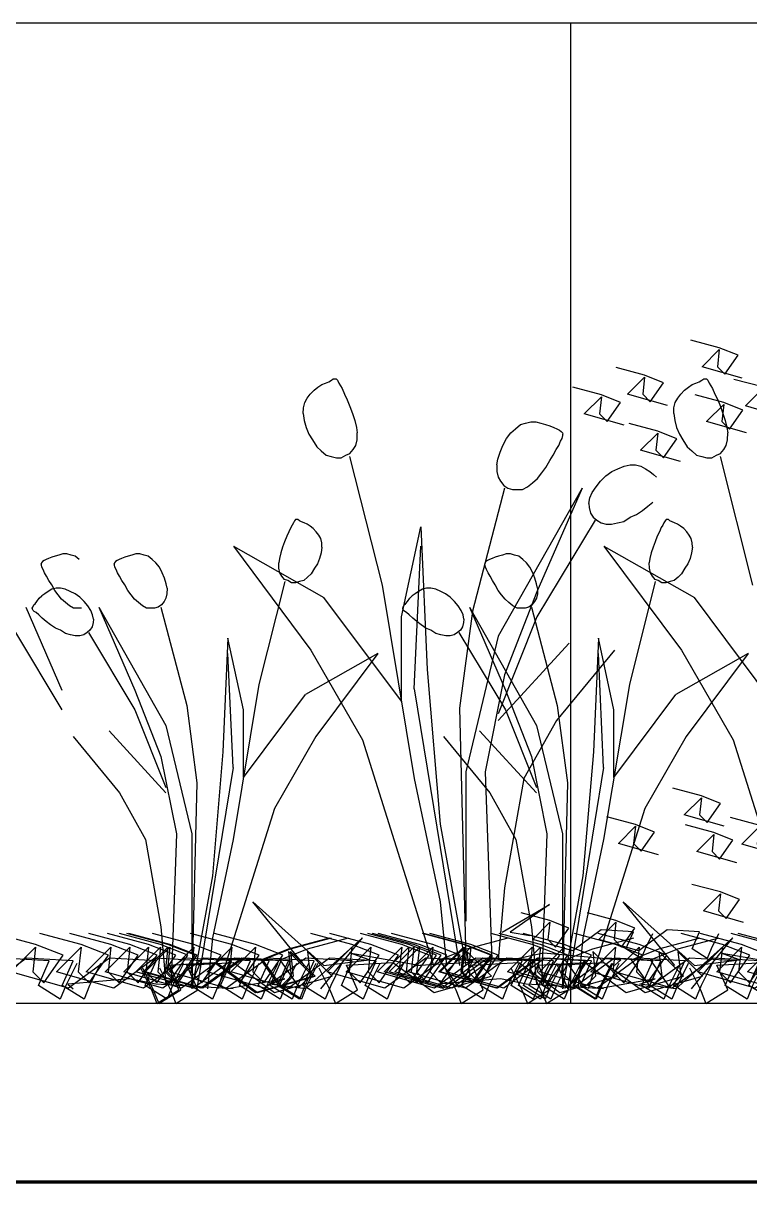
# Model space of a CAD drawing. Header units: metres. Extents: x -109 to 591, y -5 to 592.
# Drawn here: x 508.295 to 508.702, y 6.575 to 7.225 of the extents above; entities that cross this region are included whole.
import ezdxf

# ---------------------------------------------------------------- set-up
doc = ezdxf.new("R2010")
doc.units = ezdxf.units.M
doc.header["$LTSCALE"] = 0.03
doc.layers.add('Areas verdes', color=74, linetype='Continuous')
doc.layers.add('Muro', color=7, linetype='Continuous', lineweight=70)
doc.layers.add('Muro bajo', color=7, linetype='Continuous', lineweight=30)

msp = doc.modelspace()

# ---------------------------------------------------------------- linework, layer by layer
msp.add_line((508.6019, 7.22491), (508.6019, 6.67491))
at = {"layer": 'Areas verdes', "color": 6, "linetype": 'Continuous'}
for p, q in [((508.45814, 7.01911), (508.46031, 7.02066)), ((508.46031, 7.02066), (508.46248, 7.02221)), ((508.46248, 7.02221), (508.46458, 7.02299)), ((508.46458, 7.02299), (508.46636, 7.02377)), ((508.46636, 7.02377), (508.46784, 7.02454)), ((508.46784, 7.02454), (508.46892, 7.02532)), ((508.46892, 7.02532), (508.46985, 7.02532)), ((508.46985, 7.02532), (508.47055, 7.02532)), ((508.47055, 7.02532), (508.47125, 7.02454)), ((508.47125, 7.02454), (508.47203, 7.02299)), ((508.47203, 7.02299), (508.47288, 7.02144)), ((508.47288, 7.02144), (508.47389, 7.01989)), ((508.66587, 7.01911), (508.66804, 7.02066)), ((508.66804, 7.02066), (508.67022, 7.02221)), ((508.67022, 7.02221), (508.67231, 7.02299)), ((508.67231, 7.02299), (508.67409, 7.02377)), ((508.67409, 7.02377), (508.67557, 7.02454)), ((508.67557, 7.02454), (508.67666, 7.02532)), ((508.67666, 7.02532), (508.67759, 7.02532)), ((508.67759, 7.02532), (508.67828, 7.02532)), ((508.67828, 7.02532), (508.67898, 7.02454)), ((508.67898, 7.02454), (508.67976, 7.02299)), ((508.67976, 7.02299), (508.68061, 7.02144)), ((508.68061, 7.02144), (508.68162, 7.01989)), ((508.45294, 7.01213), (508.45433, 7.01445)), ((508.45433, 7.01445), (508.45604, 7.01678)), ((508.45604, 7.01678), (508.45814, 7.01911)), ((508.47389, 7.01989), (508.47521, 7.01678)), ((508.47521, 7.01678), (508.47676, 7.01368)), ((508.47676, 7.01368), (508.47823, 7.0098)), ((508.66067, 7.01213), (508.66207, 7.01445)), ((508.66207, 7.01445), (508.66377, 7.01678)), ((508.66377, 7.01678), (508.66587, 7.01911)), ((508.68162, 7.01989), (508.68294, 7.01678)), ((508.68294, 7.01678), (508.68449, 7.01368)), ((508.68449, 7.01368), (508.68597, 7.0098)), ((508.45208, 7.00592), (508.45224, 7.00902)), ((508.45224, 7.00902), (508.45294, 7.01213)), ((508.47823, 7.0098), (508.47971, 7.00592)), ((508.65982, 7.00592), (508.65997, 7.00902)), ((508.65997, 7.00902), (508.66067, 7.01213)), ((508.68597, 7.0098), (508.68744, 7.00592)), ((508.45208, 7.00592), (508.45263, 7.00204)), ((508.45263, 7.00204), (508.45371, 6.99816)), ((508.47971, 7.00592), (508.48095, 7.00204)), ((508.48095, 7.00204), (508.48188, 6.99816)), ((508.5767, 7.00049), (508.57965, 7.00126)), ((508.57965, 7.00126), (508.58252, 7.00126)), ((508.58252, 7.00126), (508.58531, 7.00049)), ((508.65982, 7.00592), (508.66036, 7.00204)), ((508.66036, 7.00204), (508.66145, 6.99816)), ((508.68744, 7.00592), (508.68868, 7.00204)), ((508.68868, 7.00204), (508.68961, 6.99816)), ((508.45371, 6.99816), (508.45527, 6.99428)), ((508.45527, 6.99428), (508.45728, 6.99118)), ((508.48188, 6.99816), (508.48234, 6.99506)), ((508.48227, 6.99118), (508.48234, 6.99506)), ((508.56607, 6.99195), (508.56847, 6.99506)), ((508.56847, 6.99506), (508.57103, 6.99738)), ((508.57103, 6.99738), (508.57383, 6.99971)), ((508.57383, 6.99971), (508.5767, 7.00049)), ((508.58531, 7.00049), (508.58795, 6.99971)), ((508.58795, 6.99971), (508.59035, 6.99894)), ((508.59035, 6.99894), (508.59253, 6.99816)), ((508.59253, 6.99816), (508.59431, 6.99738)), ((508.59431, 6.99738), (508.59571, 6.99661)), ((508.59571, 6.99661), (508.59679, 6.99583)), ((508.59679, 6.99583), (508.59741, 6.99506)), ((508.59741, 6.99506), (508.59765, 6.99428)), ((508.59757, 6.99351), (508.59765, 6.99428)), ((508.66145, 6.99816), (508.663, 6.99428)), ((508.663, 6.99428), (508.66502, 6.99118)), ((508.68961, 6.99816), (508.69008, 6.99506)), ((508.69, 6.99118), (508.69008, 6.99506)), ((508.45728, 6.99118), (508.45961, 6.9873)), ((508.48009, 6.98575), (508.48149, 6.98807)), ((508.48149, 6.98807), (508.48227, 6.99118)), ((508.56242, 6.98419), (508.56405, 6.98807)), ((508.56405, 6.98807), (508.56607, 6.99195)), ((508.59392, 6.98575), (508.59532, 6.98807)), ((508.59532, 6.98807), (508.59641, 6.9904)), ((508.59641, 6.9904), (508.59718, 6.99195)), ((508.59718, 6.99195), (508.59757, 6.99351)), ((508.66502, 6.99118), (508.66734, 6.9873)), ((508.68783, 6.98575), (508.68923, 6.98807)), ((508.68923, 6.98807), (508.69, 6.99118)), ((508.45961, 6.9873), (508.46217, 6.98497)), ((508.46217, 6.98497), (508.46489, 6.98264)), ((508.46489, 6.98264), (508.46776, 6.98187)), ((508.46776, 6.98187), (508.47063, 6.98109)), ((508.47063, 6.98109), (508.47342, 6.98109)), ((508.47342, 6.98109), (508.47598, 6.98264)), ((508.47598, 6.98264), (508.47823, 6.98342)), ((508.47823, 6.98342), (508.48009, 6.98575)), ((508.56126, 6.98031), (508.56242, 6.98419)), ((508.59035, 6.97954), (508.59229, 6.98264)), ((508.59229, 6.98264), (508.59392, 6.98575)), ((508.66734, 6.9873), (508.6699, 6.98497)), ((508.6699, 6.98497), (508.67262, 6.98264)), ((508.67262, 6.98264), (508.67549, 6.98187)), ((508.67549, 6.98187), (508.67836, 6.98109)), ((508.67836, 6.98109), (508.68116, 6.98109)), ((508.68116, 6.98109), (508.68372, 6.98264)), ((508.68372, 6.98264), (508.68597, 6.98342)), ((508.68597, 6.98342), (508.68783, 6.98575)), ((508.56064, 6.97721), (508.56126, 6.98031)), ((508.56064, 6.97721), (508.56071, 6.97333)), ((508.58585, 6.97256), (508.58818, 6.97566)), ((508.58818, 6.97566), (508.59035, 6.97954)), ((508.62511, 6.97333), (508.62853, 6.97488)), ((508.62853, 6.97488), (508.63202, 6.97643)), ((508.63202, 6.97643), (508.63536, 6.97721)), ((508.63536, 6.97721), (508.63846, 6.97721)), ((508.63846, 6.97721), (508.64133, 6.97643)), ((508.64133, 6.97643), (508.64397, 6.97488)), ((508.64397, 6.97488), (508.64637, 6.97333)), ((508.56071, 6.97333), (508.56141, 6.97023)), ((508.56141, 6.97023), (508.56273, 6.9679)), ((508.58065, 6.96712), (508.58337, 6.96945)), ((508.58337, 6.96945), (508.58585, 6.97256)), ((508.61883, 6.9679), (508.62178, 6.971)), ((508.62178, 6.971), (508.62511, 6.97333)), ((508.64637, 6.97333), (508.64847, 6.97178)), ((508.65025, 6.97023), (508.64847, 6.97178)), ((508.56273, 6.9679), (508.56459, 6.96557)), ((508.56459, 6.96557), (508.56684, 6.96402)), ((508.56684, 6.96402), (508.5694, 6.96324)), ((508.5694, 6.96324), (508.57212, 6.96324)), ((508.57212, 6.96324), (508.57499, 6.96324)), ((508.57499, 6.96324), (508.57786, 6.9648)), ((508.57786, 6.9648), (508.58065, 6.96712)), ((508.61286, 6.95859), (508.61417, 6.96169)), ((508.61417, 6.96169), (508.61627, 6.9648)), ((508.61627, 6.9648), (508.61883, 6.9679)), ((508.61223, 6.95549), (508.61286, 6.95859)), ((508.61223, 6.95549), (508.61247, 6.95316)), ((508.64537, 6.95393), (508.64816, 6.95626)), ((508.61247, 6.95316), (508.61324, 6.95005)), ((508.61324, 6.95005), (508.61472, 6.94773)), ((508.63543, 6.94773), (508.63893, 6.94928)), ((508.63893, 6.94928), (508.64226, 6.95161)), ((508.64226, 6.95161), (508.64537, 6.95393)), ((508.44512, 6.94206), (508.44406, 6.93958)), ((508.44592, 6.9433), (508.44512, 6.94206)), ((508.44661, 6.94454), (508.44592, 6.9433)), ((508.44723, 6.94579), (508.44661, 6.94454)), ((508.44779, 6.94641), (508.44723, 6.94579)), ((508.44835, 6.94641), (508.44779, 6.94641)), ((508.44909, 6.94641), (508.44835, 6.94641)), ((508.44996, 6.94579), (508.44909, 6.94641)), ((508.45114, 6.94516), (508.44996, 6.94579)), ((508.45257, 6.94454), (508.45114, 6.94516)), ((508.45424, 6.94392), (508.45257, 6.94454)), ((508.45598, 6.94268), (508.45424, 6.94392)), ((508.45772, 6.94144), (508.45598, 6.94268)), ((508.61472, 6.94773), (508.61666, 6.94617)), ((508.61666, 6.94617), (508.61906, 6.94462)), ((508.61906, 6.94462), (508.62186, 6.94385)), ((508.62186, 6.94385), (508.62496, 6.94385)), ((508.62496, 6.94385), (508.62837, 6.94462)), ((508.62837, 6.94462), (508.63187, 6.9454)), ((508.63187, 6.9454), (508.63543, 6.94773)), ((508.65285, 6.94206), (508.6518, 6.93958)), ((508.65366, 6.9433), (508.65285, 6.94206)), ((508.65434, 6.94454), (508.65366, 6.9433)), ((508.65496, 6.94579), (508.65434, 6.94454)), ((508.65552, 6.94641), (508.65496, 6.94579)), ((508.65608, 6.94641), (508.65552, 6.94641)), ((508.65682, 6.94641), (508.65608, 6.94641)), ((508.65769, 6.94579), (508.65682, 6.94641)), ((508.65887, 6.94516), (508.65769, 6.94579)), ((508.6603, 6.94454), (508.65887, 6.94516)), ((508.66198, 6.94392), (508.6603, 6.94454)), ((508.66371, 6.94268), (508.66198, 6.94392)), ((508.66545, 6.94144), (508.66371, 6.94268)), ((508.44282, 6.93709), (508.44164, 6.93399)), ((508.44406, 6.93958), (508.44282, 6.93709)), ((508.45939, 6.93958), (508.45772, 6.94144)), ((508.46076, 6.93772), (508.45939, 6.93958)), ((508.46188, 6.93585), (508.46076, 6.93772)), ((508.46244, 6.93337), (508.46188, 6.93585)), ((508.65055, 6.93709), (508.64937, 6.93399)), ((508.6518, 6.93958), (508.65055, 6.93709)), ((508.66713, 6.93958), (508.66545, 6.94144)), ((508.66849, 6.93772), (508.66713, 6.93958)), ((508.66961, 6.93585), (508.66849, 6.93772)), ((508.67017, 6.93337), (508.66961, 6.93585)), ((508.44046, 6.93089), (508.43947, 6.92778)), ((508.44164, 6.93399), (508.44046, 6.93089)), ((508.46256, 6.93089), (508.46213, 6.92778)), ((508.46256, 6.93089), (508.46244, 6.93337)), ((508.6482, 6.93089), (508.6472, 6.92778)), ((508.64937, 6.93399), (508.6482, 6.93089)), ((508.67029, 6.93089), (508.66986, 6.92778)), ((508.67029, 6.93089), (508.67017, 6.93337)), ((508.30585, 6.92282), (508.30535, 6.9222)), ((508.30672, 6.92344), (508.30585, 6.92282)), ((508.30784, 6.92406), (508.30672, 6.92344)), ((508.30926, 6.92468), (508.30784, 6.92406)), ((508.311, 6.9253), (508.30926, 6.92468)), ((508.31293, 6.92592), (508.311, 6.9253)), ((508.31504, 6.92654), (508.31293, 6.92592)), ((508.31727, 6.92716), (508.31504, 6.92654)), ((508.31957, 6.92716), (508.31727, 6.92716)), ((508.32193, 6.92654), (508.31957, 6.92716)), ((508.32422, 6.92592), (508.32193, 6.92654)), ((508.32646, 6.92406), (508.32422, 6.92592)), ((508.34679, 6.92282), (508.3463, 6.9222)), ((508.34766, 6.92344), (508.34679, 6.92282)), ((508.34878, 6.92406), (508.34766, 6.92344)), ((508.35021, 6.92468), (508.34878, 6.92406)), ((508.35194, 6.9253), (508.35021, 6.92468)), ((508.35387, 6.92592), (508.35194, 6.9253)), ((508.35598, 6.92654), (508.35387, 6.92592)), ((508.35821, 6.92716), (508.35598, 6.92654)), ((508.36051, 6.92716), (508.35821, 6.92716)), ((508.36287, 6.92654), (508.36051, 6.92716)), ((508.36517, 6.92592), (508.36287, 6.92654)), ((508.3674, 6.92406), (508.36517, 6.92592)), ((508.36945, 6.9222), (508.3674, 6.92406)), ((508.43872, 6.92468), (508.43835, 6.9222)), ((508.43947, 6.92778), (508.43872, 6.92468)), ((508.46126, 6.92468), (508.46001, 6.92158)), ((508.46213, 6.92778), (508.46126, 6.92468)), ((508.55453, 6.92282), (508.55403, 6.9222)), ((508.5554, 6.92344), (508.55453, 6.92282)), ((508.55651, 6.92406), (508.5554, 6.92344)), ((508.55794, 6.92468), (508.55651, 6.92406)), ((508.55968, 6.9253), (508.55794, 6.92468)), ((508.5616, 6.92592), (508.55968, 6.9253)), ((508.56371, 6.92654), (508.5616, 6.92592)), ((508.56595, 6.92716), (508.56371, 6.92654)), ((508.56824, 6.92716), (508.56595, 6.92716)), ((508.5706, 6.92654), (508.56824, 6.92716)), ((508.5729, 6.92592), (508.5706, 6.92654)), ((508.57513, 6.92406), (508.5729, 6.92592)), ((508.57718, 6.9222), (508.57513, 6.92406)), ((508.64646, 6.92468), (508.64609, 6.9222)), ((508.6472, 6.92778), (508.64646, 6.92468)), ((508.66899, 6.92468), (508.66775, 6.92158)), ((508.66986, 6.92778), (508.66899, 6.92468)), ((508.30535, 6.9222), (508.30517, 6.92158)), ((508.30523, 6.92096), (508.30517, 6.92158)), ((508.30554, 6.91971), (508.30523, 6.92096)), ((508.30616, 6.91847), (508.30554, 6.91971)), ((508.30703, 6.91661), (508.30616, 6.91847)), ((508.30815, 6.91475), (508.30703, 6.91661)), ((508.3463, 6.9222), (508.34611, 6.92158)), ((508.34617, 6.92096), (508.34611, 6.92158)), ((508.34648, 6.91971), (508.34617, 6.92096)), ((508.3471, 6.91847), (508.34648, 6.91971)), ((508.34797, 6.91661), (508.3471, 6.91847)), ((508.34909, 6.91475), (508.34797, 6.91661)), ((508.37137, 6.91971), (508.36945, 6.9222)), ((508.37299, 6.91661), (508.37137, 6.91971)), ((508.37429, 6.91351), (508.37299, 6.91661)), ((508.43841, 6.91909), (508.43835, 6.9222)), ((508.43903, 6.91661), (508.43841, 6.91909)), ((508.44015, 6.91475), (508.43903, 6.91661)), ((508.4584, 6.91909), (508.45654, 6.91599)), ((508.46001, 6.92158), (508.4584, 6.91909)), ((508.55403, 6.9222), (508.55384, 6.92158)), ((508.55391, 6.92096), (508.55384, 6.92158)), ((508.55422, 6.91971), (508.55391, 6.92096)), ((508.55484, 6.91847), (508.55422, 6.91971)), ((508.55571, 6.91661), (508.55484, 6.91847)), ((508.55682, 6.91475), (508.55571, 6.91661)), ((508.57911, 6.91971), (508.57718, 6.9222)), ((508.58072, 6.91661), (508.57911, 6.91971)), ((508.58202, 6.91351), (508.58072, 6.91661)), ((508.64615, 6.91909), (508.64609, 6.9222)), ((508.64677, 6.91661), (508.64615, 6.91909)), ((508.64789, 6.91475), (508.64677, 6.91661)), ((508.66613, 6.91909), (508.66427, 6.91599)), ((508.66775, 6.92158), (508.66613, 6.91909)), ((508.30945, 6.91227), (508.30815, 6.91475)), ((508.311, 6.90978), (508.30945, 6.91227)), ((508.31274, 6.90668), (508.311, 6.90978)), ((508.35039, 6.91227), (508.34909, 6.91475)), ((508.35194, 6.90978), (508.35039, 6.91227)), ((508.35368, 6.90668), (508.35194, 6.90978)), ((508.37522, 6.9104), (508.37429, 6.91351)), ((508.37572, 6.90792), (508.37522, 6.9104)), ((508.44164, 6.91289), (508.44015, 6.91475)), ((508.44344, 6.91227), (508.44164, 6.91289)), ((508.44549, 6.91102), (508.44344, 6.91227)), ((508.44772, 6.91102), (508.44549, 6.91102)), ((508.45002, 6.91164), (508.44772, 6.91102)), ((508.45232, 6.91227), (508.45002, 6.91164)), ((508.45449, 6.91413), (508.45232, 6.91227)), ((508.45654, 6.91599), (508.45449, 6.91413)), ((508.55813, 6.91227), (508.55682, 6.91475)), ((508.55968, 6.90978), (508.55813, 6.91227)), ((508.56142, 6.90668), (508.55968, 6.90978)), ((508.58296, 6.9104), (508.58202, 6.91351)), ((508.58345, 6.90792), (508.58296, 6.9104)), ((508.64937, 6.91289), (508.64789, 6.91475)), ((508.65118, 6.91227), (508.64937, 6.91289)), ((508.65322, 6.91102), (508.65118, 6.91227)), ((508.65546, 6.91102), (508.65322, 6.91102)), ((508.65775, 6.91164), (508.65546, 6.91102)), ((508.66005, 6.91227), (508.65775, 6.91164)), ((508.66222, 6.91413), (508.66005, 6.91227)), ((508.66427, 6.91599), (508.66222, 6.91413)), ((508.30402, 6.90233), (508.30545, 6.90357)), ((508.30713, 6.90482), (508.30545, 6.90357)), ((508.30905, 6.90606), (508.30713, 6.90482)), ((508.31116, 6.9073), (508.30905, 6.90606)), ((508.31346, 6.90792), (508.31116, 6.9073)), ((508.3146, 6.9042), (508.31274, 6.90668)), ((508.31594, 6.90792), (508.31346, 6.90792)), ((508.31659, 6.90171), (508.3146, 6.9042)), ((508.31861, 6.9073), (508.31594, 6.90792)), ((508.3214, 6.90606), (508.31861, 6.9073)), ((508.32414, 6.90482), (508.3214, 6.90606)), ((508.3268, 6.90295), (508.32414, 6.90482)), ((508.35554, 6.9042), (508.35368, 6.90668)), ((508.35753, 6.90171), (508.35554, 6.9042)), ((508.37566, 6.90482), (508.3751, 6.90233)), ((508.37572, 6.90792), (508.37566, 6.90482)), ((508.51176, 6.90233), (508.51319, 6.90357)), ((508.51486, 6.90482), (508.51319, 6.90357)), ((508.51679, 6.90606), (508.51486, 6.90482)), ((508.5189, 6.9073), (508.51679, 6.90606)), ((508.52119, 6.90792), (508.5189, 6.9073)), ((508.52368, 6.90792), (508.52119, 6.90792)), ((508.52634, 6.9073), (508.52368, 6.90792)), ((508.52914, 6.90606), (508.52634, 6.9073)), ((508.53187, 6.90482), (508.52914, 6.90606)), ((508.53454, 6.90295), (508.53187, 6.90482)), ((508.56328, 6.9042), (508.56142, 6.90668)), ((508.56526, 6.90171), (508.56328, 6.9042)), ((508.58339, 6.90482), (508.58283, 6.90233)), ((508.58345, 6.90792), (508.58339, 6.90482)), ((508.30011, 6.89675), (508.30036, 6.89737)), ((508.30017, 6.89613), (508.30011, 6.89675)), ((508.30036, 6.89737), (508.30092, 6.89861)), ((508.30092, 6.89861), (508.30173, 6.89923)), ((508.30173, 6.89923), (508.30272, 6.90047)), ((508.30272, 6.90047), (508.30402, 6.90233)), ((508.31876, 6.89985), (508.31659, 6.90171)), ((508.321, 6.89799), (508.31876, 6.89985)), ((508.32329, 6.89675), (508.321, 6.89799)), ((508.32559, 6.89675), (508.32329, 6.89675)), ((508.32776, 6.89675), (508.32559, 6.89675)), ((508.32916, 6.90047), (508.3268, 6.90295)), ((508.33121, 6.89799), (508.32916, 6.90047)), ((508.33289, 6.89551), (508.33121, 6.89799)), ((508.3597, 6.89985), (508.35753, 6.90171)), ((508.36194, 6.89799), (508.3597, 6.89985)), ((508.36424, 6.89675), (508.36194, 6.89799)), ((508.36653, 6.89675), (508.36424, 6.89675)), ((508.3687, 6.89675), (508.36653, 6.89675)), ((508.37075, 6.89737), (508.3687, 6.89675)), ((508.37255, 6.89861), (508.37075, 6.89737)), ((508.37404, 6.90047), (508.37255, 6.89861)), ((508.3751, 6.90233), (508.37404, 6.90047)), ((508.50785, 6.89675), (508.50809, 6.89737)), ((508.50791, 6.89613), (508.50785, 6.89675)), ((508.50809, 6.89737), (508.50865, 6.89861)), ((508.50865, 6.89861), (508.50946, 6.89923)), ((508.50946, 6.89923), (508.51045, 6.90047)), ((508.51045, 6.90047), (508.51176, 6.90233)), ((508.5369, 6.90047), (508.53454, 6.90295)), ((508.53895, 6.89799), (508.5369, 6.90047)), ((508.54062, 6.89551), (508.53895, 6.89799)), ((508.56744, 6.89985), (508.56526, 6.90171)), ((508.56967, 6.89799), (508.56744, 6.89985)), ((508.57197, 6.89675), (508.56967, 6.89799)), ((508.57427, 6.89675), (508.57197, 6.89675)), ((508.57644, 6.89675), (508.57427, 6.89675)), ((508.57849, 6.89737), (508.57644, 6.89675)), ((508.58029, 6.89861), (508.57849, 6.89737)), ((508.58178, 6.90047), (508.58029, 6.89861)), ((508.58283, 6.90233), (508.58178, 6.90047)), ((508.30055, 6.89551), (508.30017, 6.89613)), ((508.30123, 6.89488), (508.30055, 6.89551)), ((508.30229, 6.89426), (508.30123, 6.89488)), ((508.30378, 6.89302), (508.30229, 6.89426)), ((508.3057, 6.89116), (508.30378, 6.89302)), ((508.30793, 6.8893), (508.3057, 6.89116)), ((508.33394, 6.89302), (508.33289, 6.89551)), ((508.33444, 6.89054), (508.33394, 6.89302)), ((508.33444, 6.89054), (508.33425, 6.88868)), ((508.50828, 6.89551), (508.50791, 6.89613)), ((508.50896, 6.89488), (508.50828, 6.89551)), ((508.51002, 6.89426), (508.50896, 6.89488)), ((508.51151, 6.89302), (508.51002, 6.89426)), ((508.51343, 6.89116), (508.51151, 6.89302)), ((508.51567, 6.8893), (508.51343, 6.89116)), ((508.54168, 6.89302), (508.54062, 6.89551)), ((508.54217, 6.89054), (508.54168, 6.89302)), ((508.54217, 6.89054), (508.54199, 6.88868)), ((508.31042, 6.88744), (508.30793, 6.8893)), ((508.31309, 6.88557), (508.31042, 6.88744)), ((508.31588, 6.88433), (508.31309, 6.88557)), ((508.31873, 6.88247), (508.31588, 6.88433)), ((508.33245, 6.88433), (508.3309, 6.88309)), ((508.33363, 6.88619), (508.33245, 6.88433)), ((508.33425, 6.88868), (508.33363, 6.88619)), ((508.51815, 6.88744), (508.51567, 6.8893)), ((508.52082, 6.88557), (508.51815, 6.88744)), ((508.52361, 6.88433), (508.52082, 6.88557)), ((508.52647, 6.88247), (508.52361, 6.88433)), ((508.54019, 6.88433), (508.53864, 6.88309)), ((508.54137, 6.88619), (508.54019, 6.88433)), ((508.54199, 6.88868), (508.54137, 6.88619)), ((508.32153, 6.88185), (508.31873, 6.88247)), ((508.32426, 6.88123), (508.32153, 6.88185)), ((508.32674, 6.88123), (508.32426, 6.88123)), ((508.32898, 6.88185), (508.32674, 6.88123)), ((508.3309, 6.88309), (508.32898, 6.88185)), ((508.52926, 6.88185), (508.52647, 6.88247)), ((508.53199, 6.88123), (508.52926, 6.88185)), ((508.53448, 6.88123), (508.53199, 6.88123)), ((508.53671, 6.88185), (508.53448, 6.88123)), ((508.53864, 6.88309), (508.53671, 6.88185))]:
    msp.add_line(p, q, dxfattribs=at)
at = {"layer": 'Areas verdes', "linetype": 'Continuous'}
for p, q in [((508.47808, 6.98187), (508.49623, 6.90971)), ((508.68581, 6.98187), (508.70397, 6.90971)), ((508.56498, 6.96402), (508.5469, 6.89496)), ((508.60843, 6.96402), (508.56141, 6.881)), ((508.60843, 6.96402), (508.58314, 6.90583)), ((508.5071, 6.89186), (508.51796, 6.94229)), ((508.51796, 6.94229), (508.52153, 6.86237)), ((508.61573, 6.94617), (508.58314, 6.89186)), ((508.4129, 6.93143), (508.46365, 6.90272)), ((508.4129, 6.93143), (508.45635, 6.87324)), ((508.51431, 6.85151), (508.51796, 6.93143)), ((508.62063, 6.93143), (508.67138, 6.90272)), ((508.62063, 6.93143), (508.66409, 6.87324)), ((508.44177, 6.91164), (508.42724, 6.85392)), ((508.49623, 6.90971), (508.51431, 6.80108)), ((508.6495, 6.91164), (508.63497, 6.85392)), ((508.58314, 6.90583), (508.56498, 6.85927)), ((508.29654, 6.89737), (508.31677, 6.85081)), ((508.33748, 6.89737), (508.35772, 6.85081)), ((508.33748, 6.89737), (508.3751, 6.83095)), ((508.37224, 6.89737), (508.38671, 6.84212)), ((508.5071, 6.84453), (508.46365, 6.90272)), ((508.54522, 6.89737), (508.56545, 6.85081)), ((508.54522, 6.89737), (508.58283, 6.83095)), ((508.57998, 6.89737), (508.59444, 6.84212)), ((508.71483, 6.84453), (508.67138, 6.90272)), ((508.5071, 6.84453), (508.5071, 6.89186)), ((508.5469, 6.89496), (508.53969, 6.84065)), ((508.58314, 6.89186), (508.56141, 6.83754)), ((508.2907, 6.88309), (508.31677, 6.83964)), ((508.33165, 6.88309), (508.35772, 6.83964)), ((508.40986, 6.87999), (508.407, 6.81605)), ((508.41855, 6.83964), (508.40986, 6.87999)), ((508.53938, 6.88309), (508.56545, 6.83964)), ((508.56141, 6.881), (508.54325, 6.80496)), ((508.56141, 6.83367), (508.60122, 6.87712)), ((508.61759, 6.87999), (508.61474, 6.81605)), ((508.62628, 6.83964), (508.61759, 6.87999)), ((508.41278, 6.80736), (508.40986, 6.8713)), ((508.49391, 6.8713), (508.45331, 6.84833)), ((508.45635, 6.87324), (508.48537, 6.8228)), ((508.49391, 6.8713), (508.45915, 6.82474)), ((508.62659, 6.87324), (508.594, 6.83367)), ((508.62051, 6.80736), (508.61759, 6.8713)), ((508.70164, 6.8713), (508.66104, 6.84833)), ((508.66409, 6.87324), (508.6931, 6.8228)), ((508.70164, 6.8713), (508.66688, 6.82474)), ((508.52153, 6.86237), (508.52882, 6.77547)), ((508.56498, 6.85927), (508.55412, 6.80496)), ((508.42724, 6.85392), (508.41278, 6.76701)), ((508.51431, 6.85151), (508.53969, 6.69633)), ((508.63497, 6.85392), (508.62051, 6.76701)), ((508.35772, 6.85081), (508.37224, 6.81357)), ((508.41855, 6.80177), (508.45331, 6.84833)), ((508.56545, 6.85081), (508.57998, 6.81357)), ((508.62628, 6.80177), (508.66104, 6.84833)), ((508.35772, 6.83964), (508.3751, 6.79619)), ((508.38671, 6.84212), (508.39248, 6.79867)), ((508.41855, 6.80177), (508.41855, 6.83964)), ((508.53969, 6.84065), (508.54325, 6.69943)), ((508.56545, 6.83964), (508.58283, 6.79619)), ((508.59444, 6.84212), (508.60021, 6.79867)), ((508.62628, 6.80177), (508.62628, 6.83964)), ((508.594, 6.83367), (508.57584, 6.80108)), ((508.3751, 6.79308), (508.34325, 6.82784)), ((508.3751, 6.83095), (508.38962, 6.77012)), ((508.58283, 6.79308), (508.55099, 6.82784)), ((508.58283, 6.83095), (508.59736, 6.77012)), ((508.32296, 6.82474), (508.34903, 6.79308)), ((508.45915, 6.82474), (508.43593, 6.78439)), ((508.48537, 6.8228), (508.52518, 6.69633)), ((508.53069, 6.82474), (508.55676, 6.79308)), ((508.66688, 6.82474), (508.64366, 6.78439)), ((508.6931, 6.8228), (508.73291, 6.69633)), ((508.37224, 6.81357), (508.38093, 6.77012)), ((508.407, 6.81605), (508.40117, 6.74653)), ((508.57998, 6.81357), (508.58867, 6.77012)), ((508.61474, 6.81605), (508.6089, 6.74653)), ((508.41278, 6.80736), (508.39248, 6.68321)), ((508.62051, 6.80736), (508.60021, 6.68321)), ((508.51431, 6.80108), (508.52882, 6.73202)), ((508.54325, 6.80496), (508.54325, 6.72116)), ((508.55412, 6.80496), (508.55776, 6.69943)), ((508.57584, 6.80108), (508.56498, 6.73978)), ((508.34903, 6.79308), (508.36355, 6.76701)), ((508.39248, 6.79867), (508.38962, 6.6857)), ((508.55676, 6.79308), (508.57129, 6.76701)), ((508.60021, 6.79867), (508.59736, 6.6857)), ((508.43593, 6.78439), (508.40409, 6.68321)), ((508.64366, 6.78439), (508.61182, 6.68321)), ((508.52882, 6.77547), (508.54325, 6.69633)), ((508.36355, 6.76701), (508.37224, 6.71797)), ((508.38093, 6.77012), (508.37802, 6.6857)), ((508.38962, 6.77012), (508.38962, 6.70308)), ((508.41278, 6.76701), (508.40117, 6.71177)), ((508.57129, 6.76701), (508.57998, 6.71797)), ((508.58867, 6.77012), (508.58575, 6.6857)), ((508.59736, 6.77012), (508.59736, 6.70308)), ((508.62051, 6.76701), (508.6089, 6.71177)), ((508.40117, 6.74653), (508.38962, 6.68321)), ((508.6089, 6.74653), (508.59736, 6.68321)), ((508.56498, 6.73978), (508.56141, 6.69943)), ((508.42376, 6.73202), (508.46365, 6.69633)), ((508.45278, 6.69633), (508.42376, 6.73202)), ((508.52882, 6.73202), (508.53239, 6.69633)), ((508.56364, 6.71492), (508.59009, 6.73051)), ((508.59009, 6.73051), (508.56803, 6.71492)), ((508.6315, 6.73202), (508.67138, 6.69633)), ((508.66052, 6.69633), (508.6315, 6.73202)), ((508.37224, 6.71797), (508.3751, 6.6857)), ((508.56803, 6.71492), (508.57904, 6.71303)), ((508.57998, 6.71797), (508.58283, 6.6857)), ((508.40117, 6.71177), (508.39831, 6.68321)), ((508.48522, 6.71177), (508.45331, 6.68321)), ((508.462, 6.68321), (508.48522, 6.71177)), ((508.6089, 6.71177), (508.60605, 6.68321)), ((508.69295, 6.71177), (508.66104, 6.68321)), ((508.66974, 6.68321), (508.69295, 6.71177)), ((508.47808, 6.70331), (508.51796, 6.69633)), ((508.48894, 6.69943), (508.47808, 6.70331)), ((508.56863, 6.69943), (508.58671, 6.70331)), ((508.58671, 6.70331), (508.63016, 6.69943)), ((508.68581, 6.70331), (508.72569, 6.69633)), ((508.69667, 6.69943), (508.68581, 6.70331)), ((508.46365, 6.69633), (508.48894, 6.69943)), ((508.51431, 6.69633), (508.56863, 6.69943)), ((508.63016, 6.69943), (508.62659, 6.69633)), ((508.67138, 6.69633), (508.69667, 6.69943)), ((508.35486, 6.6888), (508.3201, 6.6857)), ((508.36933, 6.6857), (508.35486, 6.6888)), ((508.44177, 6.6888), (508.40986, 6.68321)), ((508.43307, 6.6857), (508.44177, 6.6888)), ((508.5626, 6.6888), (508.52783, 6.6857)), ((508.57706, 6.6857), (508.5626, 6.6888)), ((508.6495, 6.6888), (508.61759, 6.68321)), ((508.64081, 6.6857), (508.6495, 6.6888)), ((508.3201, 6.6857), (508.32296, 6.68321)), ((508.41278, 6.68321), (508.36933, 6.6857)), ((508.45331, 6.68321), (508.43307, 6.6857)), ((508.52783, 6.6857), (508.53069, 6.68321)), ((508.62051, 6.68321), (508.57706, 6.6857)), ((508.66104, 6.68321), (508.64081, 6.6857))]:
    msp.add_line(p, q, dxfattribs=at)
at = {"layer": 'Areas verdes'}
for points in [[(508.69816, 7.02578), (508.67575, 7.03218), (508.68535, 7.04178), (508.68429, 7.03218), (508.68855, 7.02791), (508.69602, 7.03858), (508.68535, 7.04284), (508.66935, 7.04711)], [(508.65631, 7.01038), (508.6339, 7.01677), (508.6435, 7.02637), (508.64244, 7.01677), (508.6467, 7.01251), (508.65417, 7.02317), (508.6435, 7.02744), (508.6275, 7.0317)], [(508.63208, 6.99937), (508.60967, 7.00577), (508.61927, 7.01536), (508.61821, 7.00577), (508.62247, 7.0015), (508.62994, 7.01217), (508.61927, 7.01643), (508.60327, 7.0207)], [(508.72239, 7.00377), (508.69998, 7.01017), (508.70958, 7.01977), (508.70851, 7.01017), (508.71278, 7.00591), (508.72025, 7.01657), (508.70958, 7.02083), (508.69357, 7.0251)], [(508.70066, 6.99502), (508.67825, 7.00142), (508.68786, 7.01101), (508.68679, 7.00142), (508.69106, 6.99715), (508.69853, 7.00781), (508.68786, 7.01208), (508.67185, 7.01634)], [(508.66368, 6.97895), (508.64128, 6.98535), (508.65088, 6.99495), (508.64981, 6.98535), (508.65408, 6.98109), (508.66155, 6.99175), (508.65088, 6.99601), (508.63487, 7.00028)], [(508.68816, 6.77442), (508.66575, 6.78081), (508.67536, 6.79041), (508.67429, 6.78081), (508.67856, 6.77655), (508.68603, 6.78721), (508.67536, 6.79148), (508.65935, 6.79574)], [(508.65119, 6.75835), (508.62878, 6.76475), (508.63838, 6.77435), (508.63731, 6.76475), (508.64158, 6.76048), (508.64905, 6.77115), (508.63838, 6.77541), (508.62237, 6.77968)], [(508.69517, 6.75377), (508.67276, 6.76016), (508.68237, 6.76976), (508.6813, 6.76016), (508.68557, 6.7559), (508.69304, 6.76656), (508.68237, 6.77083), (508.66636, 6.77509)], [(508.7204, 6.75794), (508.69799, 6.76434), (508.70759, 6.77393), (508.70653, 6.76434), (508.7108, 6.76007), (508.71827, 6.77073), (508.70759, 6.775), (508.69159, 6.77926)], [(508.69888, 6.72046), (508.67647, 6.72685), (508.68607, 6.73645), (508.685, 6.72685), (508.68927, 6.72259), (508.69674, 6.73325), (508.68607, 6.73752), (508.67006, 6.74178)], [(508.64799, 6.71409), (508.64372, 6.70556), (508.64159, 6.70023), (508.63305, 6.70556), (508.63732, 6.71516), (508.61918, 6.71622), (508.60317, 6.7045), (508.58076, 6.71089), (508.59037, 6.72049), (508.5893, 6.71089), (508.59357, 6.70663), (508.60104, 6.71729), (508.59037, 6.72156), (508.57436, 6.72582)], [(508.68502, 6.71409), (508.68075, 6.70556), (508.67861, 6.70023), (508.67008, 6.70556), (508.67435, 6.71516), (508.6562, 6.71622), (508.6402, 6.7045), (508.61779, 6.71089), (508.62739, 6.72049), (508.62633, 6.71089), (508.63059, 6.70663), (508.63806, 6.71729), (508.62739, 6.72156), (508.61139, 6.72582)], [(508.32505, 6.69737), (508.3189, 6.68509), (508.31583, 6.67741), (508.30354, 6.68509), (508.30968, 6.69891), (508.28356, 6.70044), (508.26051, 6.68355), (508.22824, 6.69276), (508.24207, 6.70658), (508.24054, 6.69276), (508.24668, 6.68662), (508.25744, 6.70198), (508.24207, 6.70812), (508.21902, 6.71426)], [(508.33838, 6.69737), (508.33224, 6.68509), (508.32916, 6.67741), (508.31687, 6.68509), (508.32302, 6.69891), (508.29689, 6.70044), (508.27384, 6.68355), (508.24157, 6.69276), (508.2554, 6.70658), (508.25387, 6.69276), (508.26001, 6.68662), (508.27077, 6.70198), (508.2554, 6.70812), (508.23236, 6.71426)], [(508.38497, 6.69737), (508.37882, 6.68509), (508.37575, 6.67741), (508.36346, 6.68509), (508.36961, 6.69891), (508.34348, 6.70044), (508.32043, 6.68355), (508.28816, 6.69276), (508.30199, 6.70658), (508.30046, 6.69276), (508.3066, 6.68662), (508.31736, 6.70198), (508.30199, 6.70812), (508.27894, 6.71426)], [(508.41042, 6.69737), (508.40427, 6.68509), (508.4012, 6.67741), (508.38891, 6.68509), (508.39506, 6.69891), (508.36893, 6.70044), (508.34588, 6.68355), (508.31361, 6.69276), (508.32744, 6.70658), (508.32591, 6.69276), (508.33205, 6.68662), (508.34281, 6.70198), (508.32744, 6.70812), (508.30439, 6.71426)], [(508.42711, 6.69737), (508.42097, 6.68509), (508.41789, 6.67741), (508.4056, 6.68509), (508.41175, 6.69891), (508.38562, 6.70044), (508.36258, 6.68355), (508.33031, 6.69276), (508.34414, 6.70658), (508.3426, 6.69276), (508.34875, 6.68662), (508.3595, 6.70198), (508.34414, 6.70812), (508.32109, 6.71426)], [(508.43778, 6.69737), (508.43164, 6.68509), (508.42856, 6.67741), (508.41627, 6.68509), (508.42242, 6.69891), (508.39629, 6.70044), (508.37324, 6.68355), (508.34097, 6.69276), (508.3548, 6.70658), (508.35327, 6.69276), (508.35941, 6.68662), (508.37017, 6.70198), (508.3548, 6.70812), (508.33175, 6.71426)], [(508.44829, 6.69737), (508.44215, 6.68509), (508.43907, 6.67741), (508.42678, 6.68509), (508.43293, 6.69891), (508.4068, 6.70044), (508.38376, 6.68355), (508.35149, 6.69276), (508.36532, 6.70658), (508.36378, 6.69276), (508.36993, 6.68662), (508.38068, 6.70198), (508.36532, 6.70812), (508.34227, 6.71426)], [(508.45503, 6.69737), (508.44888, 6.68509), (508.44581, 6.67741), (508.43352, 6.68509), (508.43966, 6.69891), (508.41354, 6.70044), (508.39049, 6.68355), (508.35822, 6.69276), (508.37205, 6.70658), (508.37051, 6.69276), (508.37666, 6.68662), (508.38742, 6.70198), (508.37205, 6.70812), (508.349, 6.71426)], [(508.4591, 6.69737), (508.45295, 6.68509), (508.44988, 6.67741), (508.43759, 6.68509), (508.44374, 6.69891), (508.41761, 6.70044), (508.39456, 6.68355), (508.36229, 6.69276), (508.37612, 6.70658), (508.37459, 6.69276), (508.38073, 6.68662), (508.39149, 6.70198), (508.37612, 6.70812), (508.35307, 6.71426)], [(508.46027, 6.69737), (508.45413, 6.68509), (508.45105, 6.67741), (508.43876, 6.68509), (508.44491, 6.69891), (508.41878, 6.70044), (508.39574, 6.68355), (508.36347, 6.69276), (508.3773, 6.70658), (508.37576, 6.69276), (508.38191, 6.68662), (508.39266, 6.70198), (508.3773, 6.70812), (508.35425, 6.71426)], [(508.36082, 6.69487), (508.36697, 6.68258), (508.37004, 6.67491), (508.38233, 6.68258), (508.37618, 6.6964), (508.40231, 6.69794), (508.42536, 6.68105), (508.45763, 6.69026), (508.4438, 6.70408), (508.44533, 6.69026), (508.43919, 6.68412), (508.42843, 6.69947), (508.4438, 6.70561), (508.46685, 6.71175)], [(508.36185, 6.69487), (508.36799, 6.68258), (508.37107, 6.67491), (508.38336, 6.68258), (508.37721, 6.6964), (508.40334, 6.69794), (508.42639, 6.68105), (508.45866, 6.69026), (508.44483, 6.70408), (508.44636, 6.69026), (508.44022, 6.68412), (508.42946, 6.69947), (508.44483, 6.70561), (508.46788, 6.71175)], [(508.47361, 6.69737), (508.46746, 6.68509), (508.46439, 6.67741), (508.45209, 6.68509), (508.45824, 6.69891), (508.43212, 6.70044), (508.40907, 6.68355), (508.3768, 6.69276), (508.39063, 6.70658), (508.38909, 6.69276), (508.39524, 6.68662), (508.406, 6.70198), (508.39063, 6.70812), (508.36758, 6.71426)], [(508.37148, 6.69487), (508.37763, 6.68258), (508.3807, 6.67491), (508.39299, 6.68258), (508.38684, 6.6964), (508.41297, 6.69794), (508.43602, 6.68105), (508.46829, 6.69026), (508.45446, 6.70408), (508.45599, 6.69026), (508.44985, 6.68412), (508.43909, 6.69947), (508.45446, 6.70561), (508.47751, 6.71175)], [(508.49495, 6.69737), (508.4888, 6.68509), (508.48573, 6.67741), (508.47344, 6.68509), (508.47958, 6.69891), (508.45346, 6.70044), (508.43041, 6.68355), (508.39814, 6.69276), (508.41197, 6.70658), (508.41044, 6.69276), (508.41658, 6.68662), (508.42734, 6.70198), (508.41197, 6.70812), (508.38892, 6.71426)], [(508.50828, 6.69737), (508.50214, 6.68509), (508.49906, 6.67741), (508.48677, 6.68509), (508.49292, 6.69891), (508.46679, 6.70044), (508.44374, 6.68355), (508.41147, 6.69276), (508.4253, 6.70658), (508.42377, 6.69276), (508.42991, 6.68662), (508.44067, 6.70198), (508.4253, 6.70812), (508.40226, 6.71426)], [(508.56234, 6.69737), (508.55619, 6.68509), (508.55312, 6.67741), (508.54083, 6.68509), (508.54697, 6.69891), (508.52085, 6.70044), (508.4978, 6.68355), (508.46553, 6.69276), (508.47936, 6.70658), (508.47782, 6.69276), (508.48397, 6.68662), (508.49473, 6.70198), (508.47936, 6.70812), (508.45631, 6.71426)], [(508.4609, 6.69487), (508.46704, 6.68258), (508.47012, 6.67491), (508.48241, 6.68258), (508.47626, 6.6964), (508.50239, 6.69794), (508.52544, 6.68105), (508.5577, 6.69026), (508.54388, 6.70408), (508.54541, 6.69026), (508.53926, 6.68412), (508.52851, 6.69947), (508.54388, 6.70561), (508.56692, 6.71175)], [(508.57301, 6.69737), (508.56686, 6.68509), (508.56379, 6.67741), (508.55149, 6.68509), (508.55764, 6.69891), (508.53152, 6.70044), (508.50847, 6.68355), (508.4762, 6.69276), (508.49003, 6.70658), (508.48849, 6.69276), (508.49464, 6.68662), (508.50539, 6.70198), (508.49003, 6.70812), (508.46698, 6.71426)], [(508.59025, 6.69737), (508.58411, 6.68509), (508.58103, 6.67741), (508.56874, 6.68509), (508.57489, 6.69891), (508.54876, 6.70044), (508.52571, 6.68355), (508.49344, 6.69276), (508.50727, 6.70658), (508.50574, 6.69276), (508.51188, 6.68662), (508.52264, 6.70198), (508.50727, 6.70812), (508.48422, 6.71426)], [(508.59433, 6.69737), (508.58818, 6.68509), (508.58511, 6.67741), (508.57281, 6.68509), (508.57896, 6.69891), (508.55284, 6.70044), (508.52979, 6.68355), (508.49752, 6.69276), (508.51135, 6.70658), (508.50981, 6.69276), (508.51596, 6.68662), (508.52671, 6.70198), (508.51135, 6.70812), (508.4883, 6.71426)], [(508.59701, 6.69737), (508.59087, 6.68509), (508.58779, 6.67741), (508.5755, 6.68509), (508.58165, 6.69891), (508.55553, 6.70044), (508.53248, 6.68355), (508.50021, 6.69276), (508.51404, 6.70658), (508.5125, 6.69276), (508.51865, 6.68662), (508.5294, 6.70198), (508.51404, 6.70812), (508.49099, 6.71426)], [(508.60018, 6.69737), (508.59403, 6.68509), (508.59096, 6.67741), (508.57867, 6.68509), (508.58481, 6.69891), (508.55869, 6.70044), (508.53564, 6.68355), (508.50337, 6.69276), (508.5172, 6.70658), (508.51566, 6.69276), (508.52181, 6.68662), (508.53257, 6.70198), (508.5172, 6.70812), (508.49415, 6.71426)], [(508.60768, 6.69737), (508.60154, 6.68509), (508.59846, 6.67741), (508.58617, 6.68509), (508.59232, 6.69891), (508.56619, 6.70044), (508.54314, 6.68355), (508.51087, 6.69276), (508.5247, 6.70658), (508.52317, 6.69276), (508.52931, 6.68662), (508.54007, 6.70198), (508.5247, 6.70812), (508.50165, 6.71426)], [(508.62493, 6.69737), (508.61878, 6.68509), (508.61571, 6.67741), (508.60342, 6.68509), (508.60956, 6.69891), (508.58344, 6.70044), (508.56039, 6.68355), (508.52812, 6.69276), (508.54195, 6.70658), (508.54041, 6.69276), (508.54656, 6.68662), (508.55732, 6.70198), (508.54195, 6.70812), (508.5189, 6.71426)], [(508.62563, 6.69737), (508.61948, 6.68509), (508.61641, 6.67741), (508.60412, 6.68509), (508.61026, 6.69891), (508.58414, 6.70044), (508.56109, 6.68355), (508.52882, 6.69276), (508.54265, 6.70658), (508.54111, 6.69276), (508.54726, 6.68662), (508.55802, 6.70198), (508.54265, 6.70812), (508.5196, 6.71426)], [(508.629, 6.69737), (508.62285, 6.68509), (508.61978, 6.67741), (508.60749, 6.68509), (508.61364, 6.69891), (508.58751, 6.70044), (508.56446, 6.68355), (508.53219, 6.69276), (508.54602, 6.70658), (508.54449, 6.69276), (508.55063, 6.68662), (508.56139, 6.70198), (508.54602, 6.70812), (508.52297, 6.71426)], [(508.53141, 6.69487), (508.53756, 6.68258), (508.54063, 6.67491), (508.55293, 6.68258), (508.54678, 6.6964), (508.5729, 6.69794), (508.59595, 6.68105), (508.62822, 6.69026), (508.61439, 6.70408), (508.61593, 6.69026), (508.60978, 6.68412), (508.59903, 6.69947), (508.61439, 6.70561), (508.63744, 6.71175)], [(508.6635, 6.69737), (508.65735, 6.68509), (508.65428, 6.67741), (508.64199, 6.68509), (508.64813, 6.69891), (508.62201, 6.70044), (508.59896, 6.68355), (508.56669, 6.69276), (508.58052, 6.70658), (508.57899, 6.69276), (508.58513, 6.68662), (508.59589, 6.70198), (508.58052, 6.70812), (508.55747, 6.71426)], [(508.66801, 6.69737), (508.66186, 6.68509), (508.65879, 6.67741), (508.6465, 6.68509), (508.65264, 6.69891), (508.62652, 6.70044), (508.60347, 6.68355), (508.5712, 6.69276), (508.58503, 6.70658), (508.58349, 6.69276), (508.58964, 6.68662), (508.6004, 6.70198), (508.58503, 6.70812), (508.56198, 6.71426)], [(508.56855, 6.69487), (508.5747, 6.68258), (508.57777, 6.67491), (508.59006, 6.68258), (508.58392, 6.6964), (508.61004, 6.69794), (508.63309, 6.68105), (508.66536, 6.69026), (508.65153, 6.70408), (508.65307, 6.69026), (508.64692, 6.68412), (508.63616, 6.69947), (508.65153, 6.70561), (508.67458, 6.71175)], [(508.68134, 6.69737), (508.67519, 6.68509), (508.67212, 6.67741), (508.65983, 6.68509), (508.66597, 6.69891), (508.63985, 6.70044), (508.6168, 6.68355), (508.58453, 6.69276), (508.59836, 6.70658), (508.59683, 6.69276), (508.60297, 6.68662), (508.61373, 6.70198), (508.59836, 6.70812), (508.57531, 6.71426)], [(508.57921, 6.69487), (508.58536, 6.68258), (508.58843, 6.67491), (508.60072, 6.68258), (508.59458, 6.6964), (508.6207, 6.69794), (508.64375, 6.68105), (508.67602, 6.69026), (508.66219, 6.70408), (508.66373, 6.69026), (508.65758, 6.68412), (508.64682, 6.69947), (508.66219, 6.70561), (508.68524, 6.71175)], [(508.71016, 6.69737), (508.70401, 6.68509), (508.70094, 6.67741), (508.68864, 6.68509), (508.69479, 6.69891), (508.66867, 6.70044), (508.64562, 6.68355), (508.61335, 6.69276), (508.62718, 6.70658), (508.62564, 6.69276), (508.63179, 6.68662), (508.64255, 6.70198), (508.62718, 6.70812), (508.60413, 6.71426)], [(508.72349, 6.69737), (508.71734, 6.68509), (508.71427, 6.67741), (508.70198, 6.68509), (508.70812, 6.69891), (508.682, 6.70044), (508.65895, 6.68355), (508.62668, 6.69276), (508.64051, 6.70658), (508.63898, 6.69276), (508.64512, 6.68662), (508.65588, 6.70198), (508.64051, 6.70812), (508.61746, 6.71426)], [(508.77007, 6.69737), (508.76393, 6.68509), (508.76085, 6.67741), (508.74856, 6.68509), (508.75471, 6.69891), (508.72858, 6.70044), (508.70553, 6.68355), (508.67326, 6.69276), (508.68709, 6.70658), (508.68556, 6.69276), (508.6917, 6.68662), (508.70246, 6.70198), (508.68709, 6.70812), (508.66405, 6.71426)], [(508.66863, 6.69487), (508.67478, 6.68258), (508.67785, 6.67491), (508.69014, 6.68258), (508.684, 6.6964), (508.71012, 6.69794), (508.73317, 6.68105), (508.76544, 6.69026), (508.75161, 6.70408), (508.75315, 6.69026), (508.747, 6.68412), (508.73624, 6.69947), (508.75161, 6.70561), (508.77466, 6.71175)], [(508.78074, 6.69737), (508.77459, 6.68509), (508.77152, 6.67741), (508.75923, 6.68509), (508.76537, 6.69891), (508.73925, 6.70044), (508.7162, 6.68355), (508.68393, 6.69276), (508.69776, 6.70658), (508.69623, 6.69276), (508.70237, 6.68662), (508.71313, 6.70198), (508.69776, 6.70812), (508.67471, 6.71426)], [(508.79799, 6.69737), (508.79184, 6.68509), (508.78877, 6.67741), (508.77647, 6.68509), (508.78262, 6.69891), (508.7565, 6.70044), (508.73345, 6.68355), (508.70118, 6.69276), (508.71501, 6.70658), (508.71347, 6.69276), (508.71962, 6.68662), (508.73037, 6.70198), (508.71501, 6.70812), (508.69196, 6.71426)], [(508.80206, 6.69737), (508.79591, 6.68509), (508.79284, 6.67741), (508.78055, 6.68509), (508.78669, 6.69891), (508.76057, 6.70044), (508.73752, 6.68355), (508.70525, 6.69276), (508.71908, 6.70658), (508.71755, 6.69276), (508.72369, 6.68662), (508.73445, 6.70198), (508.71908, 6.70812), (508.69603, 6.71426)]]:
    msp.add_lwpolyline(points, dxfattribs=at)
at = {"layer": 'Muro'}
msp.add_line((504.84408, 6.57491), (517.29465, 6.57491), dxfattribs=at)
at = {"layer": 'Muro bajo'}
for p, q in [((510.22953, 7.22491), (507.3809, 7.22491)), ((517.29465, 6.67491), (504.84408, 6.67491))]:
    msp.add_line(p, q, dxfattribs=at)

doc.saveas('drawing.dxf')
